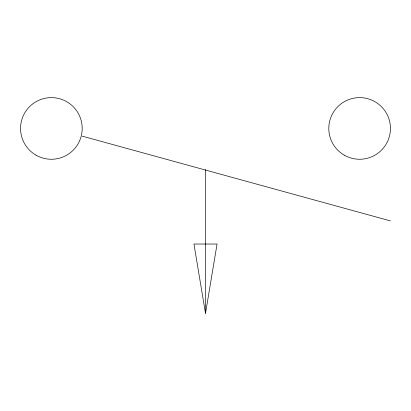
<?xml version="1.0" encoding="UTF-8"?>
<svg xmlns="http://www.w3.org/2000/svg" width="411" height="411" viewBox="0 0 411 411"><rect width="100%" height="100%" fill="white"/><g stroke="black" fill="none" stroke-linecap="round" stroke-linejoin="round"><path stroke-width="0.62" d="M205.5 313.388L217.059 244.031L193.941 244.031L205.5 313.388L205.5 169.538M82.2 136.144L390.45 220.913M344.213 155.132A30.825 30.825 0 0 0 390.45 128.438A30.825 30.825 0 0 0 344.213 101.743A30.825 30.825 0 0 0 344.213 155.132M35.963 155.132A30.825 30.825 0 0 0 82.2 128.438A30.825 30.825 0 0 0 35.963 101.743A30.825 30.825 0 0 0 35.963 155.132"/></g></svg>
